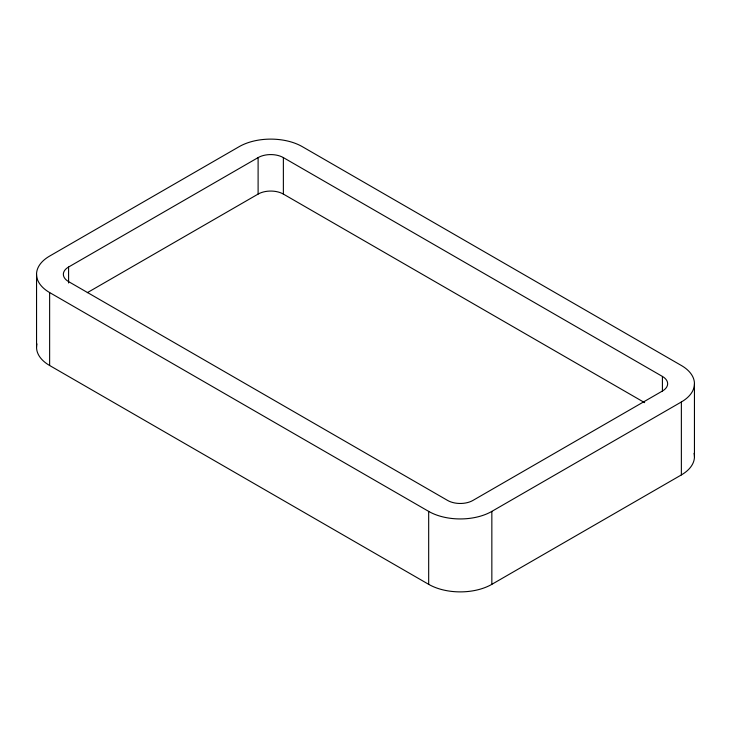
<?xml version="1.0" encoding="UTF-8"?>
<svg xmlns="http://www.w3.org/2000/svg" width="731" height="731" viewBox="0 0 731 731"><rect width="100%" height="100%" fill="white"/><g stroke="black" fill="none" stroke-linecap="round" stroke-linejoin="round"><path stroke-width="1.1" d="M68.586 282.979L68.586 267.025L258.107 157.604A17.864 10.316 0 0 1 283.372 157.604L662.414 376.438L662.414 391.259M87.336 292.665L258.107 194.081A17.864 10.316 0 0 1 283.372 194.081L644.651 402.653M49.635 292.555L428.677 511.389A44.673 25.786 0 0 0 491.844 511.389L681.365 401.968A44.673 25.786 0 0 0 681.365 365.5L302.323 146.666A44.673 25.786 0 0 0 239.156 146.666L49.635 256.078A44.673 25.786 0 0 0 49.635 292.555L49.635 365.5L428.677 584.334A44.673 25.786 0 0 0 491.844 584.334L681.365 474.922A44.673 25.786 0 0 0 694.066 453.321M694.45 383.738L694.45 456.683M681.365 401.968L681.365 474.922M491.844 511.389L491.844 584.334M428.677 511.389L428.677 584.334M283.372 157.604L283.372 194.081M258.107 157.604L258.107 194.081M36.55 274.317L36.55 347.262M49.635 365.5A44.673 25.786 0 0 1 36.934 343.899M68.586 267.025A17.864 10.316 0 0 0 68.586 281.609L447.628 500.452A17.864 10.316 0 0 0 472.893 500.452L662.414 391.03A17.864 10.316 0 0 0 662.414 376.438"/></g></svg>
